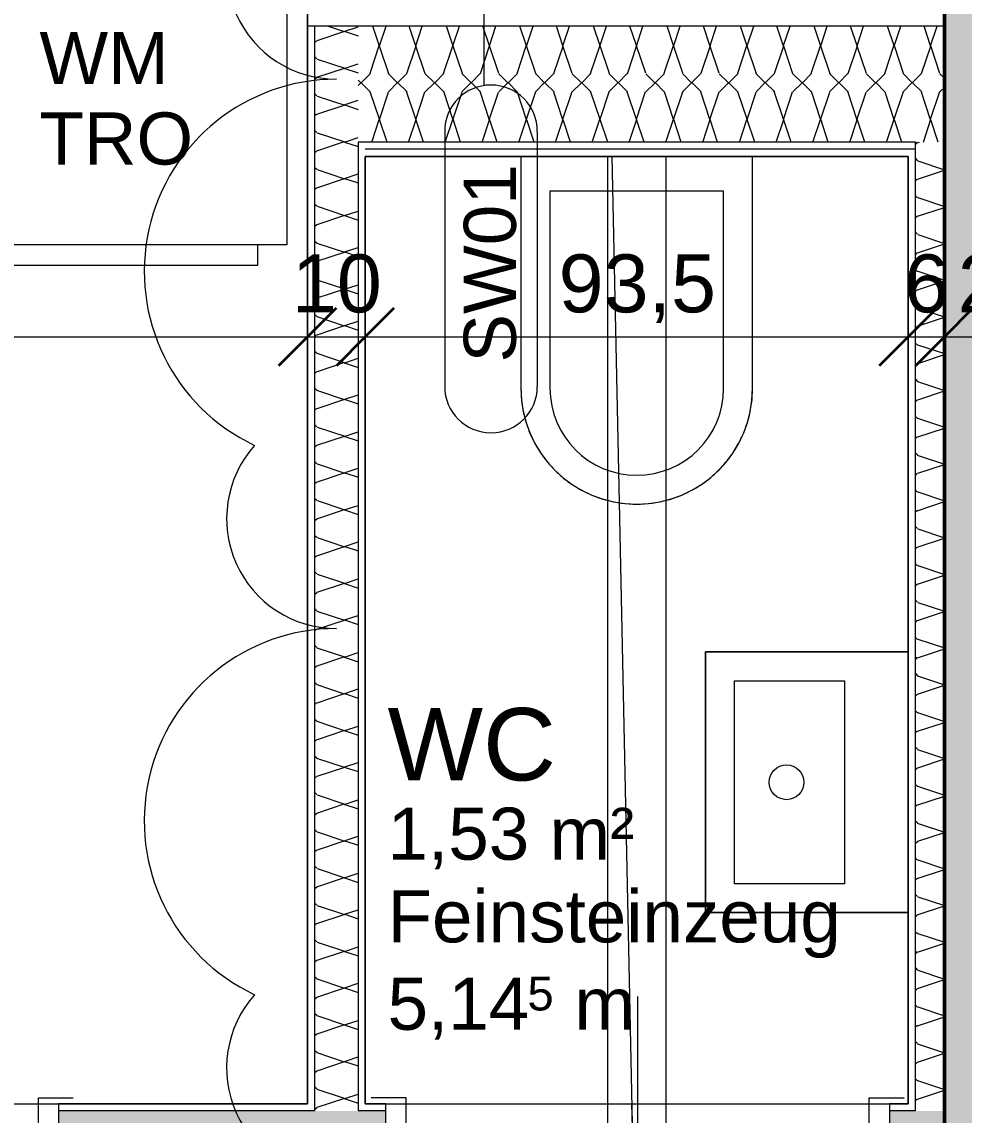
# Model space of a CAD drawing. Header units: metres. Extents: x -67.4 to -19.1, y 43.9 to 93.
# Drawn here: x -48.676 to -47.049, y 73.422 to 75.309 of the extents above; entities that cross this region are included whole.
import ezdxf

# ---------------------------------------------------------------- set-up
doc = ezdxf.new("R2010")
doc.units = ezdxf.units.M
for name, color, linetype, lineweight in [('A_2D', 7, 'Continuous', 13), ('A_Bemassung-50_', 4, 'Continuous', 9), ('A_Bemassung_', 4, 'Continuous', 9), ('A_Beschriftung_', 7, 'Continuous', 9), ('A_Bodenschlitz', 7, 'Continuous', 5), ('A_Decken', 8, 'Continuous', 13), ('A_Raeume_', 7, 'Continuous', 5), ('A_Raeume_Beschriftung_', 7, 'Continuous', 9), ('A_Sanitaer', 3, 'Continuous', 13), ('A_Tueren', 31, 'Continuous', 13), ('A_Waende', 7, 'Continuous', 13), ('G-ANNO-REVC_', 71, 'Continuous', 9), ('Text', 130, 'Continuous', 9)]:
    doc.layers.add(name, color=color, linetype=linetype, lineweight=lineweight)
doc.styles.add('Arial_2', font='arial.ttf', dxfattribs={"height": 0.09})
doc.styles.add('Arial_3', font='arial.ttf', dxfattribs={"height": 0.125})
doc.styles.add('Arial_4', font='arial.ttf', dxfattribs={"height": 0.05849})
doc.styles.add('Arial_5', font='arial.ttf', dxfattribs={"height": 0.1})
doc.dimstyles.new('WGA-Bemaßung', dxfattribs={"dimscale": 0.3048, "dimtxt": 0.102026, "dimasz": 0.328084, "dimexe": 0.246063, "dimexo": 0.0625, "dimgap": 0.04101, "dimtad": 1, "dimdec": 1, "dimlfac": 100, "dimrnd": 0.5, "dimdsep": 46, "dimtxsty": 'Arial_5', "dimblk1": 'OBLIQUE', "dimblk2": 'OBLIQUE', "dimsah": 1, "dimcen": 0.09, "dimdle": 0.246063, "dimazin": 2, "dimtfac": 1, "dimtdec": 4, "dimtix": 1, "dimtmove": 0, "dimatfit": 3, "dimfxl": 0.656168, "dimfxlon": 1, "dimtvp": 1, "dimtolj": 1, "dimtzin": 0, "dimarcsym": 2})

# ---------------------------------------------------------------- blocks, each defined once
blk = doc.blocks.new('UZ_D1 - SL_0800x2000_Zimmertür_Stahlzarge_GK-7175309-263_PP_00EG_BT2')
at = {"layer": 'A_Tueren', "lineweight": 5}
for p, q in [((-0.4, 0.06), (-0.46, 0.06)), ((-0.4, -0.06), (-0.4, 0.06)), ((0.4, 0.06), (0.46, 0.06)), ((0.4, -0.06), (0.4, 0.06)), ((-0.46, -0.06), (-0.4, -0.06)), ((0.46, -0.06), (0.4, -0.06)), ((0.4, -0.06), (0.4, -0.86))]:
    blk.add_line(p, q, dxfattribs=at)
blk.add_arc((0.4, -0.06), 0.8, 180, 270, dxfattribs=at)
blk = doc.blocks.new('UZ_D1 - SL_0800x2000_Zimmertür_Stahlzarge_GK-7175609-263_PP_00EG_BT2')
at = {"layer": 'A_Tueren', "lineweight": 5}
for p, q in [((0.4, 0.06), (0.4, 0.86)), ((-0.46, 0.06), (-0.4, 0.06)), ((-0.4, 0.06), (-0.4, -0.06)), ((0.4, 0.06), (0.4, -0.06)), ((0.46, 0.06), (0.4, 0.06)), ((-0.4, -0.06), (-0.46, -0.06)), ((0.4, -0.06), (0.46, -0.06))]:
    blk.add_line(p, q, dxfattribs=at)
blk.add_arc((0.4, 0.06), 0.8, 90, 180, dxfattribs=at)
blk = doc.blocks.new('Sani_Waschmaschine - 600x600-V87-263_PP_00EG_BT2')
at = {"layer": 'A_Sanitaer'}
for p, q in [((0.0175, 0.0484), (0.0175, 0.0134)), ((0.5175, 0.0484), (0.0175, 0.0484)), ((0.5175, 0.0484), (0.0175, 0.0484)), ((0.5175, 0.0134), (0.5175, 0.0484)), ((-0.0325, 0.0134), (0.5675, 0.0134)), ((-0.0325, -0.5666), (-0.0325, 0.0134)), ((0.0175, 0.0134), (0.5175, 0.0134)), ((0.0175, 0.0134), (0.0238, 0.0134)), ((0.0238, 0.0134), (0.0423, 0.0134)), ((0.0423, 0.0134), (0.0721, 0.0134)), ((0.0721, 0.0134), (0.1116, 0.0134)), ((0.1116, 0.0134), (0.159, 0.0134)), ((0.159, 0.0134), (0.2119, 0.0134)), ((0.2119, 0.0134), (0.2675, 0.0134)), ((0.2675, 0.0134), (0.3231, 0.0134)), ((0.3231, 0.0134), (0.376, 0.0134)), ((0.376, 0.0134), (0.4234, 0.0134)), ((0.4234, 0.0134), (0.463, 0.0134)), ((0.463, 0.0134), (0.4928, 0.0134)), ((0.4928, 0.0134), (0.5112, 0.0134)), ((0.5112, 0.0134), (0.5175, 0.0134)), ((0.5675, 0.0134), (0.5675, -0.5666)), ((0.5675, -0.5666), (-0.0325, -0.5666))]:
    blk.add_line(p, q, dxfattribs=at)
blk = doc.blocks.new('Sani_WC-Wandbasierend - 400x600-V88-263_PP_00EG_BT2')
at = {"layer": 'A_Sanitaer', "lineweight": 5}
for p, q in [((-0.075, 0.5125), (-0.075, 0.1125)), ((-0.075, 0.5125), (-0.075, 0.1125)), ((-0.025, 0.5125), (-0.025, 0.1725)), ((0.275, 0.1725), (0.275, 0.5125)), ((0.325, 0.1125), (0.325, 0.5125)), ((0.325, 0.1125), (0.325, 0.5125)), ((-0.025, 0.1725), (0.275, 0.1725)), ((-0.075, 0.1125), (0.325, 0.1125))]:
    blk.add_line(p, q, dxfattribs=at)
for radius, start, end in [(0.2, 0, 180), (0.2, 101.334, 112.8529), (0.2, 97.6033, 101.334), (0.2, 82.3967, 97.6033), (0.2, 78.666, 82.3967), (0.2, 67.1471, 78.666), (0.2, 118.3339, 128.1952), (0.2, 112.8529, 118.3339), (0.2, 61.6661, 67.1471), (0.2, 51.8048, 61.6661), (0.15, 0, 180), (0.2, 128.1952, 134.0719), (0.2, 45.9281, 51.8048), (0.2, 134.0719, 143.7338), (0.2, 36.2662, 45.9281), (0.2, 143.7338, 149.4915), (0.2, 30.5085, 36.2662), (0.2, 152.2044, 159.851), (0.2, 149.4915, 152.0709), (0.2, 20.149, 30.5085), (0.2, 159.851, 164.7803), (0.2, 15.2197, 20.149), (0.2, 164.7803, 180), (0.2, 0, 15.2197)]:
    blk.add_arc((0.125, 0.5125), radius, start, end, dxfattribs=at)
blk = doc.blocks.new('Sani_Handwaschbecken_Wandbasiert_eckig - 450 x 350-10186221-263_PP_00EG_BT2')
at = {"layer": 'A_Sanitaer', "lineweight": 5}
for p, q in [((0.3476, 0.3813), (-0.1024, 0.3813)), ((-0.1024, 0.3813), (-0.1024, 0.0313)), ((-0.1024, 0.0313), (-0.1024, 0.3813)), ((-0.1024, 0.3813), (0.3476, 0.3813)), ((0.3476, 0.0313), (0.3476, 0.3813)), ((0.3476, 0.3813), (0.3476, 0.0313)), ((-0.0524, 0.1413), (-0.0524, 0.3313)), ((-0.0524, 0.3313), (0.2976, 0.3313)), ((0.2976, 0.3313), (0.2976, 0.1413)), ((0.2976, 0.1413), (-0.0524, 0.1413))]:
    blk.add_line(p, q, dxfattribs=at)
blk.add_circle((0.1226, 0.2413), 0.03, dxfattribs=at)
blk = doc.blocks.new('Allg_BS - HKLS-11905023-263_PP_00EG_BT2')
at = {"layer": 'A_Bodenschlitz'}
for p, q in [((-2.0569, -0.0185), (-1.4647, -0.0185)), ((-1.4647, -0.0185), (1.0213, -0.0185)), ((-0.4221, -0.0185), (-0.3222, -0.0185)), ((-1.46, -0.0992), (1.0212, -0.047)), ((-0.4221, -0.0774), (-0.3222, -0.0753)), ((-2.0569, -0.1118), (-1.46, -0.0992)), ((-1.4647, -0.1185), (-2.0569, -0.1185)), ((1.0212, -0.1185), (-1.4647, -0.1185)), ((-0.3222, -0.1185), (-0.4221, -0.1185))]:
    blk.add_line(p, q, dxfattribs=at)
blk = doc.blocks.new('DIMBLOCK234-263_PP_00EG_BT2')
at = {"layer": 'A_Bemassung-50_', "transparency": 16777216}
for p, q in [((-50.5985, 74.7653), (-50.5985, 74.9653)), ((-48.1832, 74.7653), (-48.1832, 74.9653)), ((-50.5985, 74.7653), (-48.1832, 74.7653)), ((-50.5985, 74.7653), (-50.5985, 74.6903)), ((-48.1832, 74.7653), (-48.1832, 74.6903))]:
    blk.add_line(p, q, dxfattribs=at)
at = {"layer": 'A_Bemassung-50_', "lineweight": 35, "transparency": 16777216}
for p, q in [((-50.5985, 74.7653), (-50.5485, 74.8153)), ((-48.1832, 74.7653), (-48.1332, 74.8153)), ((-50.5985, 74.7653), (-50.6485, 74.7153)), ((-48.1832, 74.7653), (-48.2332, 74.7153))]:
    blk.add_line(p, q, dxfattribs=at)
at = {"layer": 'A_Bemassung-50_', "color": 0, "transparency": 16777216, "insert": (-49.5643, 74.9076), "char_height": 0.1, "width": 0.416266, "attachment_point": 1, "rotation": 360, "line_spacing_factor": 0.941778, "style": 'Arial_5'}
blk.add_mtext('241,5', dxfattribs=at)
blk = doc.blocks.new('_Oblique')
at = {"color": 0, "linetype": 'ByBlock', "lineweight": -2}
blk.add_line((-0.5, -0.5), (0.5, 0.5), dxfattribs=at)
blk = doc.blocks.new('DIMBLOCK235-263_PP_00EG_BT2')
at = {"layer": 'A_Bemassung-50_', "transparency": 16777216}
for p, q in [((-48.1832, 74.7653), (-48.1832, 74.9653)), ((-48.0832, 74.7653), (-48.0832, 74.9653)), ((-48.1832, 74.7653), (-48.0832, 74.7653)), ((-48.1832, 74.7653), (-48.1832, 74.6903)), ((-48.0832, 74.7653), (-48.0832, 74.6903))]:
    blk.add_line(p, q, dxfattribs=at)
at = {"layer": 'A_Bemassung-50_', "lineweight": 35, "transparency": 16777216}
for p, q in [((-48.1832, 74.7653), (-48.1332, 74.8153)), ((-48.0832, 74.7653), (-48.0332, 74.8153)), ((-48.1832, 74.7653), (-48.2332, 74.7153)), ((-48.0832, 74.7653), (-48.1332, 74.7153))]:
    blk.add_line(p, q, dxfattribs=at)
at = {"layer": 'A_Bemassung-50_', "color": 0, "transparency": 16777216, "insert": (-48.2101, 74.9076), "char_height": 0.1, "width": 0.184588, "attachment_point": 1, "rotation": 360, "line_spacing_factor": 0.941778, "style": 'Arial_5'}
blk.add_mtext('10', dxfattribs=at)
blk = doc.blocks.new('DIMBLOCK236-263_PP_00EG_BT2')
at = {"layer": 'A_Bemassung-50_', "transparency": 16777216}
for p, q in [((-48.0832, 74.7653), (-48.0832, 74.9653)), ((-47.1457, 74.7653), (-47.1457, 74.9653)), ((-48.0832, 74.7653), (-47.1457, 74.7653)), ((-48.0832, 74.7653), (-48.0832, 74.6903)), ((-47.1457, 74.7653), (-47.1457, 74.6903))]:
    blk.add_line(p, q, dxfattribs=at)
at = {"layer": 'A_Bemassung-50_', "lineweight": 35, "transparency": 16777216}
for p, q in [((-48.0832, 74.7653), (-48.0332, 74.8153)), ((-47.1457, 74.7653), (-47.0957, 74.8153)), ((-48.0832, 74.7653), (-48.1332, 74.7153)), ((-47.1457, 74.7653), (-47.1957, 74.7153))]:
    blk.add_line(p, q, dxfattribs=at)
at = {"layer": 'A_Bemassung-50_', "color": 0, "transparency": 16777216, "insert": (-47.7494, 74.9076), "char_height": 0.1, "width": 0.323972, "attachment_point": 1, "rotation": 360, "line_spacing_factor": 0.941778, "style": 'Arial_5'}
blk.add_mtext('93,5', dxfattribs=at)
blk = doc.blocks.new('DIMBLOCK237-263_PP_00EG_BT2')
at = {"layer": 'A_Bemassung-50_', "transparency": 16777216}
for p, q in [((-47.1457, 74.7653), (-47.1457, 74.9653)), ((-47.0832, 74.7653), (-47.0832, 74.9653)), ((-47.1457, 74.7653), (-47.0832, 74.7653)), ((-47.1457, 74.7653), (-47.1457, 74.6903)), ((-47.0832, 74.7653), (-47.0832, 74.6903))]:
    blk.add_line(p, q, dxfattribs=at)
at = {"layer": 'A_Bemassung-50_', "lineweight": 35, "transparency": 16777216}
for p, q in [((-47.1457, 74.7653), (-47.0957, 74.8153)), ((-47.0832, 74.7653), (-47.0332, 74.8153)), ((-47.1457, 74.7653), (-47.1957, 74.7153)), ((-47.0832, 74.7653), (-47.1332, 74.7153))]:
    blk.add_line(p, q, dxfattribs=at)
at = {"layer": 'A_Bemassung-50_', "color": 0, "transparency": 16777216, "insert": (-47.1529, 74.9076), "char_height": 0.1, "width": 0.092294, "attachment_point": 1, "rotation": 360, "line_spacing_factor": 0.941778, "style": 'Arial_5'}
blk.add_mtext('6', dxfattribs=at)
blk = doc.blocks.new('DIMBLOCK238-263_PP_00EG_BT2')
at = {"layer": 'A_Bemassung-50_', "transparency": 16777216}
for p, q in [((-47.0832, 74.7653), (-47.0832, 74.9653)), ((-46.8832, 74.7653), (-46.8832, 74.9653)), ((-47.0832, 74.7653), (-46.8832, 74.7653)), ((-47.0832, 74.7653), (-47.0832, 74.6903)), ((-46.8832, 74.7653), (-46.8832, 74.6903))]:
    blk.add_line(p, q, dxfattribs=at)
at = {"layer": 'A_Bemassung-50_', "lineweight": 35, "transparency": 16777216}
for p, q in [((-47.0832, 74.7653), (-47.0332, 74.8153)), ((-46.8832, 74.7653), (-46.8332, 74.8153)), ((-47.0832, 74.7653), (-47.1332, 74.7153)), ((-46.8832, 74.7653), (-46.9332, 74.7153))]:
    blk.add_line(p, q, dxfattribs=at)
at = {"layer": 'A_Bemassung-50_', "color": 0, "transparency": 16777216, "insert": (-47.0601, 74.9076), "char_height": 0.1, "width": 0.184588, "attachment_point": 1, "rotation": 360, "line_spacing_factor": 0.941778, "style": 'Arial_5'}
blk.add_mtext('20', dxfattribs=at)
blk = doc.blocks.new('BS_Wand_Lollipop - links_unten-2026911-263_PP_00EG_BT2')
at = {"layer": 'A_Beschriftung_'}
for p, q in [((-0.00467, 0.001367), (-0.01347, 0.001367)), ((-0.003087, 0), (0.003, 0)), ((-0.00467, -0.001833), (-0.01347, -0.001833))]:
    blk.add_line(p, q, dxfattribs=at)
for centre, start, end in [((-0.01347, -0.000233), 90, 270), ((-0.00467, -0.000233), 270, 90)]:
    blk.add_arc(centre, 0.0016, start, end, dxfattribs=at)
blk = doc.blocks.new('BS_Tuer_PP - unten-10002439-263_PP_00EG_BT2')
at = {"layer": 'A_Beschriftung_'}
blk.add_line((0, 0.000124), (0, -0.010513), dxfattribs=at)
blk = doc.blocks.new('Family - ___-11849911-263_PP_00EG_BT2')
at = {"layer": 'G-ANNO-REVC_'}
for centre, radius, start, end in [((-15.3998, 88.1179), 0.1896, 115.5497, 247.36), ((-15.6005, 87.6366), 0.3318, 67.36, 222.1512), ((-15.7647, 87.2428), 0.1896, 115.5497, 247.36), ((-15.9655, 86.7616), 0.3318, 67.36, 222.1512), ((-16.1297, 86.3678), 0.1896, 115.5497, 247.36)]:
    blk.add_arc(centre, radius, start, end, dxfattribs=at)

msp = doc.modelspace()

# ---------------------------------------------------------------- hatches: boundary and pattern name
at = {"layer": 'A_Waende', "lineweight": 5}
h = msp.add_hatch(dxfattribs=at)
h.set_pattern_fill('FP_3', color=250, style=0, pattern_type=2)
h.set_pattern_definition([(45, (0, 0), (-0.08980256, 0.08980256), []), (45, (0.0898, 0), (-0.08980256, 0.08980256), [0.0635, -0.03175])])
h.paths.add_polyline_path([(-46.8835, 62.7113), (-46.8835, 72.1514), (-47.0833, 72.1514), (-47.0834, 62.7113)])
h.paths.add_polyline_path([(-46.8832, 73.1714), (-46.8832, 75.6965), (-47.0832, 75.6965), (-47.0832, 73.1714), (-46.9178, 73.1714)])
h = msp.add_hatch(dxfattribs=at)
h.set_pattern_fill('FP_122', color=250, angle=-112.36, style=0, pattern_type=2)
h.set_pattern_definition([(314.998, (-48.182885, 74.37185), (0.253995, -0.127012), [0.02245, -0.15715]), (314.998, (-48.07174, 74.32397), (0.253995, -0.127012), [0.02245, -0.15715]), (314.998, (-48.18313, 74.30815), (0.253995, -0.127012), [0.02245, -0.15715]), (314.998, (-48.07199, 74.26027), (0.2539954, -0.127012), [0.02245, -0.15715]), (341.563, (-48.166888, 74.355535), (0.5079932, -0.1270184), [0.0502, -0.35141]), (341.563, (-48.119506, 74.33929), (0.5079932, -0.1270184), [0.0502, -0.35141]), (341.563, (-48.167137, 74.29184), (0.5079932, -0.1270184), [0.0502, -0.35141]), (341.563, (-48.119375, 74.27652), (0.5079932, -0.1270184), [0.0502, -0.35141]), (44.998, (-48.07181, 74.35535), (-0.254004, -0.126995), [0.02245, -0.15715]), (44.998, (-48.18313, 74.30815), (-0.254004, -0.1269946), [0.02245, -0.15715]), (44.998, (-48.07168, 74.29258), (-0.254004, -0.1269946), [0.02245, -0.15715]), (44.998, (-48.18338, 74.24446), (-0.254004, -0.1269946), [0.02245, -0.15715]), (18.433, (-48.119506, 74.33929), (-0.5080021, -0.126983), [0.0502, -0.35141]), (18.433, (-48.166822, 74.32415), (-0.5080021, -0.126983), [0.0502, -0.35141]), (18.433, (-48.119375, 74.27652), (-0.5080021, -0.126983), [0.0502, -0.35141]), (18.433, (-48.16707, 74.260457), (-0.5080021, -0.126983), [0.0502, -0.35141])])
h.paths.add_polyline_path([(-48.0957, 73.4292), (-48.0957, 75.3015), (-48.1707, 75.3015), (-48.1707, 73.4292)])
h = msp.add_hatch(dxfattribs=at)
h.set_pattern_fill('FP_125', color=250, angle=-112.36, style=0, pattern_type=2)
h.set_pattern_definition([(44.998, (-47.58269, 75.0765), (0.127012, 0.253995), [0.02245, -0.15715]), (44.998, (-47.53573, 75.18802), (0.127012, 0.253995), [0.02245, -0.15715]), (44.998, (-47.51992, 75.07663), (0.127012, 0.253995), [0.02245, -0.15715]), (44.998, (-47.47204, 75.18777), (0.127012, 0.253995), [0.02245, -0.15715]), (71.563, (-47.567303, 75.092878), (0.1270184, 0.5079932), [0.0502, -0.35141]), (71.563, (-47.551056, 75.14026), (0.1270184, 0.5079932), [0.0502, -0.35141]), (71.563, (-47.50361, 75.09263), (0.1270184, 0.5079932), [0.0502, -0.35141]), (71.563, (-47.488286, 75.14039), (0.1270184, 0.5079932), [0.0502, -0.35141]), (134.998, (-47.56712, 75.18796), (0.126995, -0.254004), [0.02245, -0.15715]), (134.998, (-47.51992, 75.07663), (0.126995, -0.254004), [0.02245, -0.15715]), (134.998, (-47.50342, 75.18771), (0.126995, -0.254004), [0.02245, -0.15715]), (134.998, (-47.45623, 75.07638), (0.126995, -0.254004), [0.02245, -0.15715]), (108.433, (-47.551056, 75.14026), (0.126983, -0.508002), [0.0502, -0.35141]), (108.433, (-47.534993, 75.092563), (0.126983, -0.508002), [0.0502, -0.35141]), (108.433, (-47.488286, 75.14039), (0.126983, -0.508002), [0.0502, -0.35141]), (108.433, (-47.472224, 75.092694), (0.126983, -0.508002), [0.0502, -0.35141])])
h.paths.add_polyline_path([(-47.0832, 75.1015), (-47.0832, 75.3015), (-48.0957, 75.3015), (-48.0957, 75.1015), (-47.1332, 75.1015)])
h = msp.add_hatch(dxfattribs=at)
h.set_pattern_fill('FP_144', color=250, angle=-112.36, style=0, pattern_type=2)
h.set_pattern_definition([(314.998, (-47.1459, 74.25886), (0.253995, -0.127012), [0.02245, -0.15715]), (314.998, (-47.03438, 74.2119), (0.253995, -0.127012), [0.02245, -0.15715]), (314.998, (-47.14577, 74.19609), (0.253995, -0.127012), [0.02245, -0.15715]), (314.998, (-47.03463, 74.14821), (0.253995, -0.127012), [0.02245, -0.15715]), (341.563, (-47.129522, 74.24347), (0.5079932, -0.1270184), [0.0502, -0.35141]), (341.563, (-47.08214, 74.227223), (0.5079932, -0.1270184), [0.0502, -0.35141]), (341.563, (-47.129772, 74.179776), (0.5079932, -0.1270184), [0.0502, -0.35141]), (341.563, (-47.08239, 74.16353), (0.5079932, -0.1270184), [0.0502, -0.35141]), (44.998, (-47.03444, 74.24329), (-0.254004, -0.126995), [0.02245, -0.15715]), (44.998, (-47.14577, 74.19609), (-0.254004, -0.126995), [0.02245, -0.15715]), (44.998, (-47.03469, 74.17959), (-0.254004, -0.126995), [0.02245, -0.15715]), (44.998, (-47.14602, 74.13239), (-0.254004, -0.1269946), [0.02245, -0.15715]), (18.433, (-47.08214, 74.227223), (-0.508002, -0.126983), [0.0502, -0.35141]), (18.433, (-47.129837, 74.21116), (-0.508002, -0.126983), [0.0502, -0.35141]), (18.433, (-47.08239, 74.16353), (-0.5080021, -0.126983), [0.0502, -0.35141]), (18.433, (-47.129707, 74.14839), (-0.5080021, -0.126983), [0.0502, -0.35141])])
h.paths.add_polyline_path([(-47.1332, 73.4292), (-47.0832, 73.4292), (-47.0832, 75.1015), (-47.1332, 75.1015), (-47.1332, 73.4292)])
h = msp.add_hatch(dxfattribs=at)
h.set_pattern_fill('FP_118', color=250, angle=-112.36, style=0, pattern_type=2)
h.set_pattern_definition([(225, (-48.84098, 73.442315), (-0.1270034, -0.254), [0.02245, -0.15715]), (225, (-48.88794, 73.33079), (-0.1270034, -0.254), [0.02245, -0.15715]), (225, (-48.90413, 73.44126), (-0.1270034, -0.254), [0.02245, -0.15715]), (225, (-48.95201, 73.33012), (-0.1270034, -0.254), [0.02245, -0.15715]), (251.565, (-48.85637, 73.425937), (-0.1270007, -0.5079977), [0.0502, -0.35141]), (251.565, (-48.872618, 73.378555), (-0.1270007, -0.5079977), [0.0502, -0.35141]), (251.565, (-48.920065, 73.426187), (-0.1270007, -0.5079977), [0.0502, -0.35141]), (251.565, (-48.93631, 73.378805), (-0.1270007, -0.5079977), [0.0502, -0.35141]), (315, (-48.856555, 73.33086), (-0.1270034, 0.254), [0.02245, -0.15715]), (315, (-48.90413, 73.44126), (-0.1270034, 0.254), [0.02245, -0.15715]), (315, (-48.92025, 73.33111), (-0.1270034, 0.254), [0.02245, -0.15715]), (315, (-48.96783, 73.44151), (-0.1270034, 0.254), [0.02245, -0.15715]), (288.435, (-48.872618, 73.378555), (-0.1270007, 0.5079977), [0.0502, -0.35141]), (288.435, (-48.88868, 73.426252), (-0.1270007, 0.5079977), [0.0502, -0.35141]), (288.435, (-48.93631, 73.378805), (-0.1270007, 0.5079977), [0.0502, -0.35141]), (288.435, (-48.95145, 73.42612), (-0.1270007, 0.50799766), [0.0502, -0.35141])])
h.paths.add_polyline_path([(-47.0832, 73.3542), (-47.0832, 73.4292), (-47.1779, 73.4292), (-47.1779, 73.3542), (-47.0832, 73.3542)])
h.paths.add_polyline_path([(-48.0957, 73.3542), (-48.0479, 73.3542), (-48.0479, 73.4292), (-48.6129, 73.4292), (-48.6129, 73.3542), (-48.1707, 73.3542)])
h.paths.add_polyline_path([(-49.7985, 73.3542), (-49.4829, 73.3542), (-49.4829, 73.4292), (-50.611, 73.4292), (-50.6108, 73.3542), (-50.5985, 73.3542)])

# ---------------------------------------------------------------- linework, layer by layer
at = {"layer": 'A_Decken'}
for p, q in [((-49.4829, 73.4417), (-48.6129, 73.4417)), ((-48.0479, 73.4417), (-47.1779, 73.4417)), ((-47.6644, 73.3418), (-47.6644, 73.4417)), ((-47.5644, 73.4417), (-47.5644, 73.3418))]:
    msp.add_line(p, q, dxfattribs=at)
at = {"layer": 'A_Raeume_', "flags": 128}
for points in [[(-50.5985, 73.4417), (-50.5969, 73.4417), (-48.1832, 73.4417), (-48.1832, 75.189), (-48.1832, 75.3015), (-48.1832, 75.349), (-48.1832, 75.534), (-50.5983, 75.5341)], [(-48.0832, 73.4417), (-47.1473, 73.4417), (-47.1457, 73.4417), (-47.1457, 75.0765), (-48.0832, 75.0765)]]:
    msp.add_lwpolyline(points, close=True, dxfattribs=at)
at = {"layer": 'A_Waende'}
for p, q in [((-48.1832, 75.6965), (-48.1832, 73.4417)), ((-47.0832, 75.3015), (-48.1832, 75.3015)), ((-48.1707, 75.3015), (-48.1707, 73.4292)), ((-48.0957, 75.1015), (-48.0957, 73.4292)), ((-47.1332, 75.1015), (-48.0957, 75.1015)), ((-47.1332, 73.4292), (-47.1332, 75.1015)), ((-48.0832, 73.4417), (-48.0832, 75.0765)), ((-48.0832, 75.0765), (-47.1457, 75.0765)), ((-47.1457, 75.0765), (-47.1457, 73.4417)), ((-48.1832, 73.4417), (-48.6129, 73.4417)), ((-48.6129, 73.4417), (-48.6129, 73.4292)), ((-48.0479, 73.4417), (-48.0832, 73.4417)), ((-48.0479, 73.4292), (-48.0479, 73.4417)), ((-47.1457, 73.4417), (-47.1779, 73.4417)), ((-47.1779, 73.4417), (-47.1779, 73.4292)), ((-47.0832, 73.4292), (-47.0832, 73.4417)), ((-48.1707, 73.4292), (-48.6129, 73.4292)), ((-48.0479, 73.4292), (-48.0957, 73.4292)), ((-47.1332, 73.4292), (-47.1779, 73.4292))]:
    msp.add_line(p, q, dxfattribs=at)
at = {"layer": 'A_Waende', "color": 50, "lineweight": 50}
msp.add_line((-47.0832, 73.1714), (-47.0832, 75.6965), dxfattribs=at)
at = {"layer": 'A_Waende', "lineweight": 18}
msp.add_line((-47.1332, 75.089), (-48.0832, 75.089), dxfattribs=at)
at = {"layer": 'A_Waende', "color": 250, "lineweight": 5}
for p, q in [((-48.6129, 73.4292), (-48.6129, 73.3542)), ((-48.0479, 73.3542), (-48.0479, 73.4292)), ((-47.1779, 73.4292), (-47.1779, 73.3542)), ((-47.0832, 73.3542), (-47.0832, 73.4292))]:
    msp.add_line(p, q, dxfattribs=at)

# ---------------------------------------------------------------- block references
at = {"layer": 'A_2D', "rotation": 270.0000000000033}
msp.add_blockref('Allg_BS - HKLS-11905023-263_PP_00EG_BT2', (-47.5459, 73.0196), dxfattribs=at)
at = {"layer": 'A_Beschriftung_', "xscale": 49.99999999999998, "yscale": 49.99999999999998, "zscale": 49.99999999999998, "rotation": 89.99999999999991}
msp.add_blockref('BS_Wand_Lollipop - links_unten-2026911-263_PP_00EG_BT2', (-47.8778, 75.3534), dxfattribs=at)
at = {"layer": 'A_Beschriftung_', "xscale": 49.99999999999997, "yscale": 49.99999999999997, "zscale": 49.99999999999997}
msp.add_blockref('BS_Tuer_PP - unten-10002439-263_PP_00EG_BT2', (-47.6129, 73.6204), dxfattribs=at)
at = {"layer": 'A_Sanitaer'}
for name, p, rotation in [('Sani_Waschmaschine - 600x600-V87-263_PP_00EG_BT2', (-48.2515, 74.9373), 179.9941082324019), ('Sani_WC-Wandbasierend - 400x600-V88-263_PP_00EG_BT2', (-47.4894, 75.189), 179.9982758785824), ('Sani_Handwaschbecken_Wandbasiert_eckig - 450 x 350-10186221-263_PP_00EG_BT2', (-47.1145, 73.8739), 89.998275878455)]:
    msp.add_blockref(name, p, dxfattribs=dict(at, rotation=rotation))
at = {"layer": 'A_Tueren', "rotation": 180}
msp.add_blockref('UZ_D1 - SL_0800x2000_Zimmertür_Stahlzarge_GK-7175609-263_PP_00EG_BT2', (-49.0479, 73.3917), dxfattribs=at)
at = {"layer": 'A_Tueren'}
msp.add_blockref('UZ_D1 - SL_0800x2000_Zimmertür_Stahlzarge_GK-7175309-263_PP_00EG_BT2', (-47.6129, 73.3917), dxfattribs=at)
at = {"layer": 'G-ANNO-REVC_', "rotation": 22.64000000000043}
msp.add_blockref('Family - ___-11849911-263_PP_00EG_BT2', (0, 0), dxfattribs=at)

# ---------------------------------------------------------------- texts
at = {"layer": 'A_Beschriftung_', "insert": (-47.9132, 74.7209), "char_height": 0.09, "width": 0.420886, "attachment_point": 1, "rotation": 90, "style": 'Arial_2'}
msp.add_mtext('SW01', dxfattribs=at)
at = {"layer": 'A_Raeume_Beschriftung_', "attachment_point": 1}
for s, insert, char_height, width, style in [('WC', (-48.0448, 74.1247), 0.125, 0.360759, 'Arial_3'), ('1,53 m²', (-48.0448, 73.9528), 0.09, 0.505063, 'Arial_2'), ('Feinsteinzeug', (-48.0448, 73.8102), 0.09, 0.909915, 'Arial_2'), ('5,14', (-48.0448, 73.6593), 0.09, 0.292616, 'Arial_2'), ('5', (-47.8033, 73.6612), 0.0585, 0.056118, 'Arial_4'), (' m', (-47.757, 73.6593), 0.09, 0.164346, 'Arial_2')]:
    msp.add_mtext(s, dxfattribs=dict(at, insert=insert, char_height=char_height, width=width, style=style))
at = {"layer": 'Text', "color": 7, "char_height": 0.09, "attachment_point": 1, "style": 'Arial_2'}
for s, insert, width in [('WM', (-48.646, 75.2916), 0.276582), ('TRO', (-48.646, 75.1527), 0.316667)]:
    msp.add_mtext(s, dxfattribs=dict(at, insert=insert, width=width))

# ---------------------------------------------------------------- dimensions: what is measured, and where the dimension line sits
at = {"layer": 'A_Bemassung_'}
for base, p1, p2, angle, override, picture, middle in [((-48.1832, 74.7653), (-50.5985, 74.9653), (-48.1832, 74.9653), 360, {"dimpost": '<>', "dimfxl": 2.415323}, 'DIMBLOCK234-263_PP_00EG_BT2', (-49.3908, 74.8289)), ((-48.0832, 74.7653), (-48.1832, 74.9653), (-48.0832, 74.9653), 360, {"dimpost": '<>', "dimfxl": 0.10001}, 'DIMBLOCK235-263_PP_00EG_BT2', (-48.1332, 74.8289)), ((-47.14569, 74.76531), (-48.08318, 74.96531), (-47.14569, 74.96531), 359.99996, {"dimpost": '<>', "dimfxl": 0.93749}, 'DIMBLOCK236-263_PP_00EG_BT2', (-47.61443, 74.8289)), ((-47.0831857196, 74.7653055408), (-47.1456857197, 74.9653055839), (-47.0831857196, 74.9653055408), 359.9999605095, {"dimpost": '<>', "dimfxl": 0.0625}, 'DIMBLOCK237-263_PP_00EG_BT2', (-47.1144357197, 74.8288628399)), ((-46.8832, 74.7653), (-47.0832, 74.9653), (-46.8832, 74.9653), 360, {"dimpost": '<>', "dimfxl": 0.2}, 'DIMBLOCK238-263_PP_00EG_BT2', (-46.9832, 74.8289))]:
    dim = msp.add_linear_dim(base=base, p1=p1, p2=p2, angle=angle, dimstyle='WGA-Bemaßung', override=override, dxfattribs=at)
    dim.commit()
    dim.dimension.update_dxf_attribs({"geometry": picture, "text_midpoint": middle})

doc.saveas('drawing.dxf')
